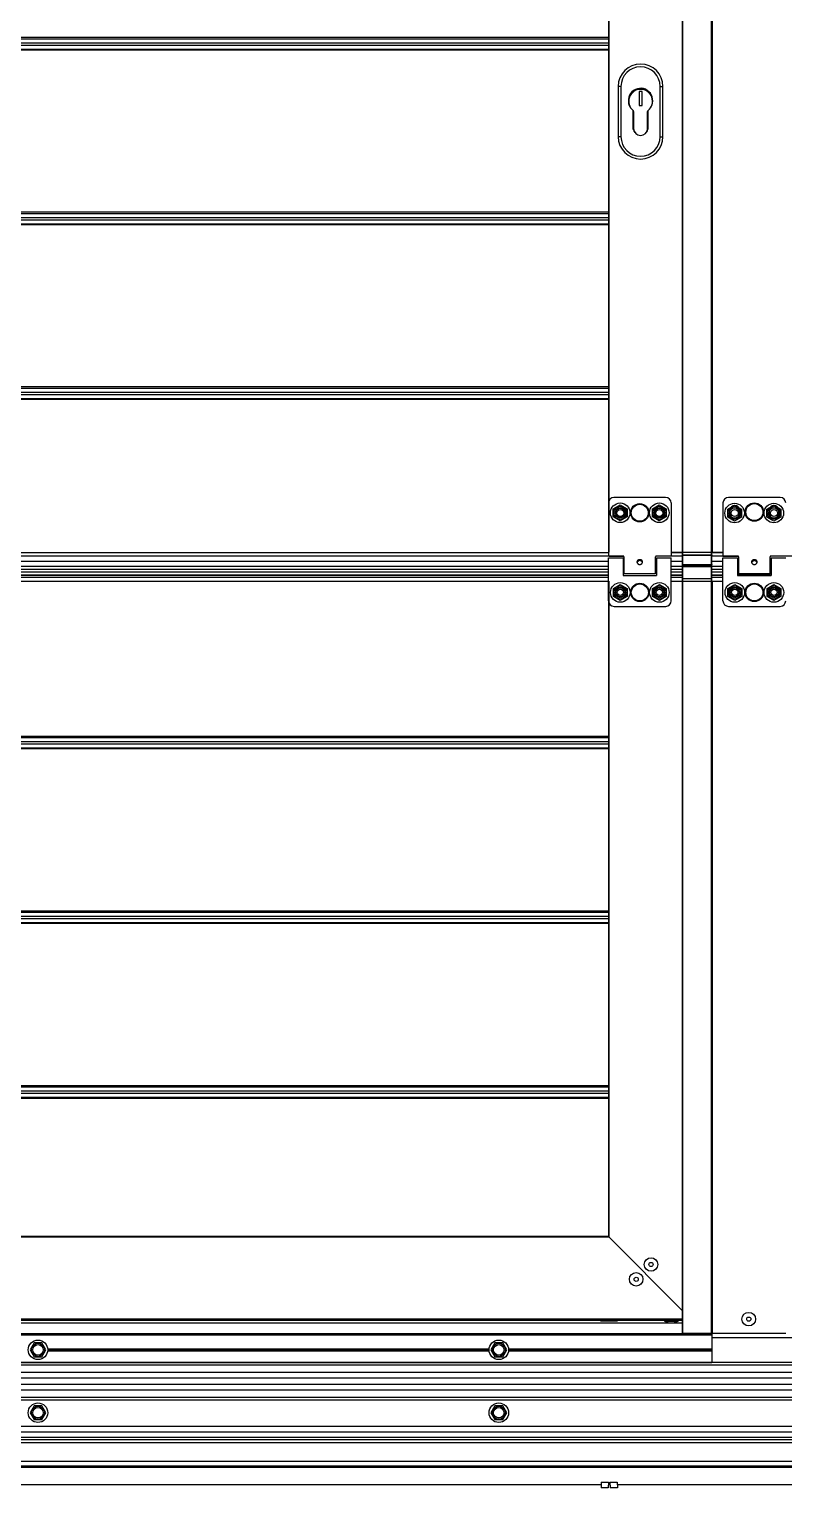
# Model space of a CAD drawing. Header units: millimetres. Extents: x 21899 to 38731, y -5425 to 3612.
# Drawn here: x 23682 to 24223, y -5425 to -4381 of the extents above; entities that cross this region are included whole.
import ezdxf

# ---------------------------------------------------------------- set-up
doc = ezdxf.new("R2010")
doc.units = ezdxf.units.MM

msp = doc.modelspace()

# ---------------------------------------------------------------- linework, layer by layer
at = {"color": 7, "linetype": 'Continuous'}
for p, q in [((24150.26024583445, -5103.432768112425), (24150.26024583445, -4233.211075831639)), ((24171.26024583445, -5103.432768112425), (24171.26024583445, -4233.211075831639)), ((24097.26024583445, -4350.367433996782), (24097.26024583445, -4465.712016444259)), ((24104.26024583445, -4422.367433996782), (24104.26024583445, -4458.367433996782)), ((24136.26024583445, -4458.367433996782), (24136.26024583445, -4422.367433996782)), ((24121.31024583445, -4425.967433996784), (24119.31024583445, -4425.967433996784)), ((24119.31024583445, -4425.967433996784), (24119.31024583445, -4435.967433996784)), ((24119.31024583445, -4435.967433996784), (24121.31024583445, -4435.967433996784)), ((24121.31024583445, -4435.967433996784), (24121.31024583445, -4425.967433996784)), ((24114.76024583445, -4439.405396579486), (24114.76024583445, -4451.617433996782)), ((24115.01024583445, -4439.618846311185), (24115.01024583445, -4451.617433996782)), ((24115.31024583445, -4440.332893928082), (24115.31024583445, -4452.467433996784)), ((24125.31024583445, -4452.467433996784), (24125.31024583445, -4440.332893928082)), ((24125.51024583445, -4451.617433996782), (24125.51024583445, -4439.733064305785)), ((24125.76024583445, -4451.617433996782), (24125.76024583445, -4439.490171221883)), ((24097.26024583445, -4465.712016444259), (24097.26024583445, -4755.667433996785)), ((24100.77390103285, -4724.617433996782), (24105.71024583446, -4721.767433996783)), ((24100.77390103285, -4730.317433996783), (24100.77390103285, -4724.617433996782)), ((24105.71024583446, -4721.767433996783), (24110.64659063595, -4724.617433996782)), ((24110.64659063595, -4724.617433996782), (24110.64659063595, -4730.317433996783)), ((24128.77390103285, -4724.617433996782), (24133.71024583446, -4721.767433996783)), ((24128.77390103285, -4730.317433996783), (24128.77390103285, -4724.617433996782)), ((24133.71024583446, -4721.767433996783), (24138.64659063595, -4724.617433996782)), ((24138.64659063595, -4724.617433996782), (24138.64659063595, -4730.317433996783)), ((24182.67955368242, -4724.817433996786), (24187.61589848403, -4721.967433996784)), ((24182.67955368242, -4730.517433996783), (24182.67955368242, -4724.817433996786)), ((24187.61589848403, -4721.967433996784), (24192.55224328552, -4724.817433996786)), ((24192.55224328552, -4724.817433996786), (24192.55224328552, -4730.517433996783)), ((24210.7847743747, -4724.817433996786), (24215.72111917631, -4721.967433996784)), ((24210.7847743747, -4730.517433996783), (24210.7847743747, -4724.817433996786)), ((24215.72111917631, -4721.967433996784), (24220.6574639778, -4724.817433996786)), ((24220.6574639778, -4724.817433996786), (24220.6574639778, -4730.517433996783)), ((24105.71024583446, -4733.167433996785), (24100.77390103285, -4730.317433996783)), ((24110.64659063595, -4730.317433996783), (24105.71024583446, -4733.167433996785)), ((24133.71024583446, -4733.167433996785), (24128.77390103285, -4730.317433996783)), ((24138.64659063595, -4730.317433996783), (24133.71024583446, -4733.167433996785)), ((24187.61589848403, -4733.367433996782), (24182.67955368242, -4730.517433996783)), ((24192.55224328552, -4730.517433996783), (24187.61589848403, -4733.367433996782)), ((24215.72111917631, -4733.367433996782), (24210.7847743747, -4730.517433996783)), ((24220.6574639778, -4730.517433996783), (24215.72111917631, -4733.367433996782)), ((24097.26024583445, -4755.667433996785), (24097.56024583445, -4755.667433996785)), ((24142.21024583446, -4755.667433996785), (24179.26024583445, -4755.667433996785)), ((24097.26024583446, -4762.417433996785), (23280.26024583445, -4762.417433996785)), ((24097.26024583446, -4767.967433996784), (23280.26024583445, -4767.967433996781)), ((24107.76024583445, -4760.967433996784), (24108.41024583446, -4760.967433996784)), ((24107.76024583445, -4769.967433996784), (24108.41024583446, -4769.967433996784)), ((24118.56370944605, -4761.318570370682), (24118.56370944605, -4762.192015344683)), ((24120.85678222275, -4761.318570370682), (24120.85678222275, -4762.192015344683)), ((24131.01024583445, -4760.967433996784), (24131.76024583445, -4760.967433996784)), ((24131.01024583445, -4769.967433996784), (24131.76024583445, -4769.967433996784)), ((24150.26024583445, -4762.417433996785), (24142.26024583445, -4762.417433996785)), ((24150.26024583445, -4767.967433996784), (24142.26024583445, -4767.967433996784)), ((24150.56024583445, -4764.667433996785), (24170.96024583446, -4764.667433996785)), ((24150.56024583445, -4765.891698065485), (24170.96024583446, -4765.891698065485)), ((24179.26024583445, -4762.417433996785), (24171.26024583445, -4762.417433996785)), ((24179.26024583445, -4767.967433996784), (24171.26024583445, -4767.967433996784)), ((24189.76024583445, -4760.967433996784), (24190.46024583446, -4760.967433996784)), ((24189.76024583445, -4769.967433996784), (24190.46024583446, -4769.967433996784)), ((24200.69385878455, -4761.280587794385), (24200.69385878455, -4762.162029100184)), ((24202.82663288426, -4761.280587794385), (24202.82663288426, -4762.162029100184)), ((24213.06024583445, -4760.967433996784), (24213.76024583445, -4760.967433996784)), ((24213.06024583445, -4769.967433996784), (24213.76024583445, -4769.967433996784)), ((24097.26024583446, -4772.047733996782), (23280.26024583445, -4772.047733996782)), ((24097.26024583445, -4776.467433996784), (24097.56024583445, -4776.467433996788)), ((24097.26024583445, -4776.467433996784), (24097.26024583445, -5103.432768112425)), ((24100.82390103285, -4781.617433996782), (24105.76024583445, -4778.767433996783)), ((24105.76024583445, -4778.767433996783), (24110.69659063595, -4781.617433996782)), ((24128.82390103285, -4781.617433996782), (24133.76024583445, -4778.767433996783)), ((24133.76024583445, -4778.767433996783), (24138.69659063595, -4781.617433996782)), ((24150.26024583445, -4772.047733996782), (24142.26024583445, -4772.047733996786)), ((24142.26024583445, -4776.467433996784), (24179.26024583445, -4776.467433996784)), ((24179.26024583445, -4772.047433996782), (24171.26024583445, -4772.047433996782)), ((24182.82390103285, -4781.617433996782), (24187.76024583445, -4778.767433996783)), ((24187.76024583445, -4778.767433996783), (24192.69659063595, -4781.617433996782)), ((24213.76024583445, -4772.047433996782), (24189.76024583445, -4772.047433996786)), ((24189.76024583445, -4772.047433996782), (24213.76024583445, -4772.047433996782)), ((24210.82390103285, -4781.617433996782), (24215.76024583445, -4778.767433996783)), ((24215.76024583445, -4778.767433996783), (24220.69659063595, -4781.617433996782)), ((24100.82390103285, -4787.317433996783), (24100.82390103285, -4781.617433996782)), ((24105.76024583445, -4790.167433996785), (24100.82390103285, -4787.317433996783)), ((24110.69659063595, -4787.317433996783), (24105.76024583445, -4790.167433996785)), ((24110.69659063595, -4781.617433996782), (24110.69659063595, -4787.317433996783)), ((24128.82390103285, -4787.317433996783), (24128.82390103285, -4781.617433996782)), ((24133.76024583445, -4790.167433996785), (24128.82390103285, -4787.317433996783)), ((24138.69659063595, -4787.317433996783), (24133.76024583445, -4790.167433996785)), ((24138.69659063595, -4781.617433996782), (24138.69659063595, -4787.317433996783)), ((24182.82390103285, -4787.317433996783), (24182.82390103285, -4781.617433996782)), ((24187.76024583445, -4790.167433996785), (24182.82390103285, -4787.317433996783)), ((24192.69659063595, -4787.317433996783), (24187.76024583445, -4790.167433996785)), ((24192.69659063595, -4781.617433996782), (24192.69659063595, -4787.317433996783)), ((24210.82390103285, -4787.317433996783), (24210.82390103285, -4781.617433996782)), ((24215.76024583445, -4790.167433996785), (24210.82390103285, -4787.317433996783)), ((24220.69659063595, -4787.317433996783), (24215.76024583445, -4790.167433996785)), ((24220.69659063595, -4781.617433996782), (24220.69659063595, -4787.317433996783)), ((24097.26024583445, -5103.432768112425), (24097.26024583445, -5245.767433996783)), ((24150.26024583445, -5285.467433996784), (24150.26024583445, -5103.432768112425)), ((24171.26024583445, -5285.467433996784), (24171.26024583445, -5103.432768112425)), ((24097.26024583445, -5245.467433996784), (23281.26024583445, -5245.467433996784)), ((24097.26024583445, -5245.467433996784), (24150.26024583445, -5298.467433996784)), ((24150.26024583445, -5314.467433996784), (24150.26024583445, -5301.467433996784)), ((24171.26024583445, -5301.467433996784), (24171.26024583445, -5335.467433996784)), ((24150.26024583445, -5305.467433996784), (23227.26024583445, -5305.467433996784)), ((24091.66024583446, -5305.767433996783), (24091.66024583446, -5305.467433996784)), ((24091.66031730936, -5305.767433996783), (24103.86017435965, -5305.767433996783)), ((24103.86024583445, -5305.767433996783), (24103.86024583445, -5305.467433996784)), ((24137.41024583446, -5305.467433996784), (24137.41024583446, -5305.867433996782)), ((24137.41024583446, -5305.867433996782), (24147.11024583445, -5305.867433996782)), ((24140.76024583445, -5307.067433996786), (24143.76024583445, -5307.067433996786)), ((24147.11024583445, -5305.467433996784), (24147.11024583445, -5305.867433996782)), ((23206.26024583445, -5315.467433996784), (24171.26024583445, -5315.467433996784)), ((23209.26024583445, -5314.667433996785), (24167.26024583445, -5314.667433996785)), ((23209.26024583445, -5315.167433996785), (24167.26024583445, -5315.167433996785)), ((23685.91024583446, -5321.531089195187), (23683.06024583445, -5326.467433996784)), ((23691.61024583445, -5321.531089195187), (23685.91024583446, -5321.531089195187)), ((23694.46024583446, -5326.467433996784), (23691.61024583445, -5321.531089195187)), ((24015.91024583446, -5321.531089195187), (24013.06024583445, -5326.467433996784)), ((24021.61024583445, -5321.531089195187), (24015.91024583446, -5321.531089195187)), ((24024.46024583446, -5326.467433996784), (24021.61024583445, -5321.531089195187)), ((24091.66024583446, -5315.167433996785), (24091.66024583446, -5315.467433996784)), ((24103.86024583445, -5315.167433996785), (24103.86024583445, -5315.467433996784)), ((24150.26024583445, -5314.467433996784), (24224.26024583445, -5314.467433996784)), ((24166.46024583446, -5314.667433996785), (24166.26024583445, -5314.467433996784)), ((24167.26024583445, -5315.467433996784), (24167.11024583445, -5315.317433996786)), ((24167.26024583445, -5315.167433996785), (24167.26024583445, -5314.667433996785)), ((24167.86024583445, -5314.467433996784), (24167.86024583445, -5315.467433996784)), ((24167.96024583446, -5314.467433996784), (24167.96024583446, -5315.467433996784)), ((24168.17024583445, -5314.467433996784), (24168.17024583445, -5315.467433996784)), ((24743.37026534829, -5317.967433996784), (24171.26024583445, -5317.967433996784)), ((23683.06024583445, -5326.467433996784), (23685.91024583446, -5331.403778798283)), ((23685.91024583446, -5331.403778798283), (23691.61024583445, -5331.403778798283)), ((23691.61024583445, -5331.403778798283), (23694.46024583446, -5326.467433996784)), ((24013.06024583445, -5326.467433996784), (24015.91024583446, -5331.403778798283)), ((24015.91024583446, -5331.403778798283), (24021.61024583445, -5331.403778798283)), ((24021.61024583445, -5331.403778798283), (24024.46024583446, -5326.467433996784)), ((23206.26024583445, -5335.467433996784), (24171.26024583445, -5335.467433996784)), ((23685.91024583446, -5366.531089195187), (23683.06024583445, -5371.467433996784)), ((23683.06024583445, -5371.467433996784), (23685.91024583446, -5376.403778798283)), ((23691.61024583445, -5366.531089195187), (23685.91024583446, -5366.531089195187)), ((23694.46024583446, -5371.467433996784), (23691.61024583445, -5366.531089195187)), ((23691.61024583445, -5376.403778798283), (23694.46024583446, -5371.467433996784)), ((24015.91024583446, -5366.531089195187), (24013.06024583445, -5371.467433996784)), ((24013.06024583445, -5371.467433996784), (24015.91024583446, -5376.403778798283)), ((24021.61024583445, -5366.531089195187), (24015.91024583446, -5366.531089195187)), ((24024.46024583446, -5371.467433996784), (24021.61024583445, -5366.531089195187)), ((24021.61024583445, -5376.403778798283), (24024.46024583446, -5371.467433996784)), ((23685.91024583446, -5376.403778798283), (23691.61024583445, -5376.403778798283)), ((24015.91024583446, -5376.403778798283), (24021.61024583445, -5376.403778798283)), ((25027.76024583445, -5392.967433996784), (22358.76024583445, -5392.967433996784)), ((24767.37026534829, -5389.167433996785), (22611.62621607925, -5389.167433996785)), ((21917.10988160016, -5410.391115070133), (25517.10988160016, -5410.391115070133)), ((25098.0734292887, -5409.737602498788), (22266.0734292887, -5409.737602498788)), ((24092.01925509666, -5422.967433996784), (22358.76024583445, -5422.967433996784)), ((24092.05060820926, -5421.171215377986), (24091.98194740995, -5425.104789935385)), ((24097.18115542486, -5425.195542448882), (24091.98194740995, -5425.104789935385)), ((24097.24981622415, -5421.261967891382), (24097.18115542486, -5425.195542448882)), ((24098.40406265206, -5422.967433996784), (24097.22004720256, -5422.967433996784)), ((24098.37429363046, -5421.261967891382), (24098.44295442976, -5425.195542448882)), ((24103.64216244455, -5425.104789935385), (24098.44295442976, -5425.195542448882)), ((24103.57350164525, -5421.171215377986), (24103.64216244455, -5425.104789935385)), ((25027.76024583445, -5422.967433996784), (24103.60485475785, -5422.967433996784))]:
    msp.add_line(p, q, dxfattribs=at)
at = {"color": 9, "linetype": 'Continuous'}
for p, q in [((24150.56024583445, -5103.432768112425), (24150.56024583445, -4233.211075831639)), ((24170.96024583446, -5103.432768112425), (24170.96024583446, -4233.211075831639)), ((24171.56024583445, -4233.211075831639), (24171.56024583445, -4755.667433996785)), ((24097.56024583445, -4350.367433996782), (24097.56024583445, -4465.712016444259)), ((24097.26024583445, -4387.445468203687), (23280.26024583445, -4387.445468203687)), ((23280.26024583445, -4388.221925338983), (24097.26024583445, -4388.221925338983)), ((23280.26024583445, -4391.190976861382), (24097.26024583445, -4391.190976861382)), ((23280.26024583445, -4392.743891132084), (24097.26024583445, -4392.743891132084)), ((23280.26024583445, -4395.712942654483), (24097.26024583445, -4395.712942654483)), ((24097.26024583445, -4396.489399789783), (23280.26024583445, -4396.489399789783)), ((24106.26024583445, -4422.367433996782), (24104.26024583445, -4422.367433996782)), ((24106.26024583445, -4422.367433996782), (24106.26024583445, -4458.367433996782)), ((24134.26024583445, -4422.367433996782), (24136.26024583445, -4422.367433996884)), ((24134.26024583445, -4458.367433996782), (24134.26024583445, -4422.367433996782)), ((24097.56024583445, -4465.712016444259), (24097.56024583445, -4755.667433996785)), ((24106.26024583445, -4458.367433996782), (24104.26024583445, -4458.367433996586)), ((24134.26024583445, -4458.367433996782), (24136.26024583445, -4458.367433996782)), ((24097.26024583445, -4512.445468203687), (23280.26024583445, -4512.445468203687)), ((23280.26024583445, -4513.221925338983), (24097.26024583445, -4513.221925338983)), ((23280.26024583445, -4516.190976861382), (24097.26024583445, -4516.190976861382)), ((23280.26024583445, -4517.743891132084), (24097.26024583445, -4517.743891132084)), ((23280.26024583445, -4520.712942654483), (24097.26024583445, -4520.712942654483)), ((24097.26024583445, -4521.489399789783), (23280.26024583445, -4521.489399789783)), ((24097.26024583445, -4637.445468203687), (23280.26024583445, -4637.445468203687)), ((23280.26024583445, -4638.221925338983), (24097.26024583445, -4638.221925338983)), ((23280.26024583445, -4641.190976861382), (24097.26024583445, -4641.190976861382)), ((23280.26024583445, -4642.743891132084), (24097.26024583445, -4642.743891132084)), ((23280.26024583445, -4645.712942654483), (24097.26024583445, -4645.712942654483)), ((24097.26024583445, -4646.489399789783), (23280.26024583445, -4646.489399789783)), ((24108.00111431848, -4758.475760407286), (23269.51937735044, -4758.475760407286)), ((24097.21024583446, -4756.040733996784), (23280.31024583445, -4756.040733996784)), ((24150.26024583445, -4758.475760407286), (24131.41937735044, -4758.475760407286)), ((24150.26024583445, -4756.040733996784), (24142.21024583446, -4756.040733996784)), ((24150.26024583445, -4757.460327215585), (24171.26024583445, -4757.460327215585)), ((24150.56024583445, -4757.813880606182), (24170.96024583446, -4757.813880606182)), ((24179.26024583445, -4756.040733996784), (24171.26024583445, -4756.040733996784)), ((24190.05111431848, -4758.475760407286), (24171.26024583445, -4758.475760407286)), ((25027.76024583445, -4758.475760407286), (24213.46937735043, -4758.475760407286)), ((24097.26024583446, -4762.320905572486), (23280.26024583445, -4762.320905572486)), ((24097.26024583446, -4765.967433996781), (23280.26024583445, -4765.967433996784)), ((23280.26024583445, -4769.750317430486), (24097.26024583446, -4769.750317430482)), ((24150.26024583445, -4762.320905572486), (24142.26024583445, -4762.320905572486)), ((24150.26024583445, -4765.967433996784), (24142.26024583445, -4765.967433996784)), ((24142.26024583445, -4769.750317430486), (24150.26024583445, -4769.750317430486)), ((24150.26024583445, -4765.167433996785), (24171.26024583445, -4765.167433996785)), ((24150.56024583445, -4764.520987387286), (24170.96024583446, -4764.520987387286)), ((24150.56024583445, -4765.979566031083), (24170.96024583446, -4765.979566031083)), ((24179.26024583445, -4762.320905572486), (24171.26024583445, -4762.320905572486)), ((24179.26024583445, -4765.967433996784), (24171.26024583445, -4765.967433996784)), ((24171.26024583445, -4769.750435921085), (24179.26024583445, -4769.750435921082)), ((23280.26024583445, -4772.079798756584), (24097.26024583446, -4772.079798756584)), ((23280.26024583445, -4773.458382074385), (24097.26024583445, -4773.458382074385)), ((23280.26024583445, -4776.376833996785), (24097.26024583445, -4776.376833996785)), ((24097.56024583445, -4776.467433996784), (24097.56024583445, -5103.432768112425)), ((24142.26024583445, -4772.079798756584), (24150.26024583445, -4772.079798756584)), ((24142.26024583445, -4773.458382074385), (24150.26024583445, -4773.458382074385)), ((24142.26024583446, -4776.376833996785), (24150.26024583445, -4776.376833996785)), ((24150.26024583445, -4774.591698065486), (24171.26024583445, -4774.591698065486)), ((24150.56024583445, -4774.379566031084), (24170.96024583446, -4774.379566031084)), ((24171.26024583445, -4772.079537038886), (24179.26024583445, -4772.079537038886)), ((24171.26024583445, -4773.459197786784), (24179.26024583445, -4773.459197786784)), ((24171.26024583445, -4776.377433996784), (24179.26024583445, -4776.377433996784)), ((24171.56024583445, -4776.467433996784), (24171.56024583445, -5103.432768112425)), ((24189.76024583445, -4772.079537038886), (24213.76024583445, -4772.079537038886)), ((24213.76024583445, -4772.079537038984), (24189.76024583445, -4772.079537038984)), ((24097.26024583445, -4887.445468203687), (23280.26024583445, -4887.445468203687)), ((23280.26024583445, -4888.221925338983), (24097.26024583445, -4888.221925338983)), ((23280.26024583445, -4891.190976861382), (24097.26024583445, -4891.190976861382)), ((23280.26024583445, -4892.743891132084), (24097.26024583445, -4892.743891132084)), ((23280.26024583445, -4895.712942654483), (24097.26024583445, -4895.712942654483)), ((24097.26024583445, -4896.489399789783), (23280.26024583445, -4896.489399789783)), ((24097.26024583445, -5012.445468203687), (23280.26024583445, -5012.445468203687)), ((23280.26024583445, -5013.221925338983), (24097.26024583445, -5013.221925338983)), ((23280.26024583445, -5016.190976861382), (24097.26024583445, -5016.190976861382)), ((23280.26024583445, -5017.743891132084), (24097.26024583445, -5017.743891132084)), ((23280.26024583445, -5020.712942654483), (24097.26024583445, -5020.712942654483)), ((24097.26024583445, -5021.489399789783), (23280.26024583445, -5021.489399789783)), ((24097.56024583445, -5103.432768112425), (24097.56024583445, -5245.767433996783)), ((24150.56024583445, -5314.467433996784), (24150.56024583445, -5103.432768112425)), ((24170.96024583446, -5314.467433996784), (24170.96024583446, -5103.432768112425)), ((24171.56024583445, -5103.432768112425), (24171.56024583445, -5314.467433996784)), ((24097.26024583445, -5137.445468203687), (23280.26024583445, -5137.445468203687)), ((23280.26024583445, -5138.221925338983), (24097.26024583445, -5138.221925338983)), ((23280.26024583445, -5141.190976861382), (24097.26024583445, -5141.190976861382)), ((23280.26024583445, -5142.743891132084), (24097.26024583445, -5142.743891132084)), ((23280.26024583445, -5145.712942654483), (24097.26024583445, -5145.712942654483)), ((24097.26024583445, -5146.489399789783), (23280.26024583445, -5146.489399789783)), ((24097.56024583445, -5245.767433996783), (23281.26024583445, -5245.767433996783)), ((24150.26024583445, -5301.467433996784), (24150.26024583445, -5285.467433996784)), ((24171.26024583445, -5301.467433996784), (24171.26024583445, -5285.467433996784)), ((24150.56024583445, -5314.467433996784), (24150.56024583445, -5301.467433996784)), ((24170.96024583446, -5314.467433996784), (24170.96024583446, -5301.467433996784)), ((24171.56024583445, -5301.467433996784), (24171.56024583445, -5314.467433996784)), ((24150.26024583445, -5304.467433996784), (23227.26024583445, -5304.467433996784)), ((24150.26024583445, -5307.467433996784), (23227.26024583445, -5307.467433996784)), ((23206.26024583445, -5315.767433996783), (24171.26024583445, -5315.767433996783)), ((24167.56024583445, -5314.467433996784), (24167.56024583445, -5315.467433996784)), ((24169.18130007766, -5314.467433996784), (24169.18130007766, -5315.467433996784)), ((23695.70929654875, -5325.820061940884), (24011.81119512026, -5325.820061940884)), ((23695.70929654875, -5327.114806052587), (24011.81119512026, -5327.114806052587)), ((24011.79545477885, -5326.020061940884), (23695.72503689016, -5326.020061940884)), ((24011.79545477885, -5326.914806052582), (23695.72503689016, -5326.914806052582)), ((24011.77598617585, -5326.267433996783), (23695.74450549316, -5326.267433996783)), ((24011.77598617585, -5326.667433996785), (23695.74450549316, -5326.667433996785)), ((24025.70929654875, -5325.820061940884), (24171.26024583445, -5325.820061940884)), ((24025.70929654875, -5327.114806052587), (24171.26024583445, -5327.114806052587)), ((24171.26024583445, -5326.020061940884), (24025.72503689016, -5326.020061940884)), ((24171.26024583445, -5326.914806052582), (24025.72503689016, -5326.914806052582)), ((24171.26024583445, -5326.267433996783), (24025.74450549316, -5326.267433996783)), ((24171.26024583445, -5326.667433996785), (24025.74450549316, -5326.667433996785)), ((24743.37026534829, -5337.437049502782), (22659.62621607925, -5337.437049502782)), ((24743.37026534829, -5342.734245096586), (22659.62621607925, -5342.734245096586)), ((23206.26024583445, -5335.167433996785), (24171.26024583445, -5335.167433996785)), ((24743.37026534829, -5335.467433996784), (24171.26024583445, -5335.467433996784)), ((24743.37026534829, -5346.673476108585), (22659.62621607925, -5346.673476108585)), ((24743.37026534829, -5351.261391884886), (22659.62621607925, -5351.261391884886)), ((24743.37026534829, -5355.200622896884), (22659.62621607925, -5355.200622896884)), ((24743.37026534829, -5360.497818490685), (22659.62621607925, -5360.497818490685)), ((24743.37026534829, -5362.467433996784), (22659.62621607925, -5362.467433996784)), ((24767.37026534829, -5381.382573960584), (22611.62621607925, -5381.382573960584)), ((24767.37026534829, -5385.295614744884), (22611.62621607925, -5385.295614744884)), ((24767.37026534829, -5390.967433996784), (22611.62621607925, -5390.967433996784)), ((25027.76024583445, -5406.467433996784), (22358.76024583445, -5406.467433996784)), ((24092.05060820926, -5421.171215377986), (24097.24981622415, -5421.261967891382)), ((24092.06990120896, -5421.042122903285), (24097.23504023966, -5421.132280740383)), ((24098.37429363046, -5421.261967891382), (24103.57350164525, -5421.171215377986)), ((24098.38906961486, -5421.132280740383), (24103.55420864566, -5421.042122903285))]:
    msp.add_line(p, q, dxfattribs=at)
at = {"color": 3, "linetype": 'Continuous'}
for p, q in [((24138.21024583446, -4716.467433996784), (24101.21024583446, -4716.467433996784)), ((24220.26024583445, -4716.467433996784), (24183.26024583445, -4716.467433996784)), ((24097.21024583446, -4720.467433996784), (24097.21024583446, -4757.967433996784)), ((24142.21024583446, -4720.467433996784), (24142.21024583446, -4757.967433996784)), ((24179.26024583445, -4720.467433996784), (24179.26024583445, -4758.467433996784)), ((24184.51024583445, -4728.467433996784), (24184.51024583445, -4725.467433996784)), ((24191.01024583445, -4725.467433996784), (24191.01024583445, -4728.467433996784)), ((24212.51024583445, -4728.467433996784), (24212.51024583445, -4725.467433996784)), ((24219.01024583445, -4725.467433996784), (24219.01024583445, -4728.467433996784)), ((24097.71024583446, -4758.467433996784), (24107.91024583446, -4758.467433996784)), ((24108.41024583446, -4758.967433996784), (24108.41024583446, -4771.167362466384)), ((24131.01024583445, -4771.167362466384), (24131.01024583445, -4758.967433996784)), ((24141.71024583446, -4758.467433996784), (24131.51024583445, -4758.467433996784)), ((24179.26024583445, -4758.467433996784), (24189.96024583446, -4758.467433996784)), ((24190.46024583446, -4758.967433996784), (24190.46024583446, -4771.167336108583)), ((24213.06024583445, -4771.167336108583), (24213.06024583445, -4758.967433996784)), ((24224.26024583445, -4758.467433996784), (24213.56024583445, -4758.467433996784)), ((24097.26024583445, -4759.767433996783), (24107.76024583445, -4759.767433996783)), ((24097.26024583445, -4790.467433996784), (24097.26024583445, -4759.767478589083)), ((24107.76024583445, -4759.767586793283), (24107.76024583445, -4772.467433996784)), ((24131.76024583445, -4759.767433996783), (24142.26024583445, -4759.767433996783)), ((24131.76024583445, -4759.767586793283), (24131.76024583445, -4772.467433996784)), ((24142.26024583445, -4790.467433996784), (24142.26024583445, -4759.767478589083)), ((24179.26024583445, -4759.767433996783), (24189.76024583445, -4759.767433996783)), ((24179.26024583445, -4790.467433996784), (24179.26024583445, -4759.767478589083)), ((24189.76024583445, -4759.767586793283), (24189.76024583445, -4772.467433996784)), ((24213.76024583445, -4759.767433996783), (24224.26024583445, -4759.767433996783)), ((24213.76024583445, -4759.767586793283), (24213.76024583445, -4772.467433996784)), ((24107.76024583445, -4772.467433996784), (24131.76024583445, -4772.467433996784)), ((24131.01024583445, -4771.167433996785), (24108.41024583446, -4771.167433996785)), ((24189.76024583445, -4772.467433996784), (24213.76024583445, -4772.467433996784)), ((24213.06024583445, -4771.167433996785), (24190.46024583446, -4771.167433996785)), ((24101.26024583445, -4794.467433996784), (24138.26024583445, -4794.467433996784)), ((24183.26024583445, -4794.467433996784), (24220.26024583445, -4794.467433996784))]:
    msp.add_line(p, q, dxfattribs=at)
msp.add_line((25027.76024583445, -5410.467433996784), (22358.76024583445, -5410.467433996788))
at = {"color": 7, "linetype": 'Continuous'}
for points in [[(24150.56024583445, -4765.891698065485), (24150.54841219475, -4765.891931547985), (24150.53659795645, -4765.892631554683), (24150.52483821065, -4765.893794892983), (24150.51313177486, -4765.895420720086), (24150.50150604126, -4765.897504869286), (24150.48998707725, -4765.900041234485), (24150.47855439426, -4765.903034751884), (24150.46729996926, -4765.906459452786), (24150.45615097755, -4765.910336623985), (24150.44520244736, -4765.914633056685), (24150.43441731256, -4765.919361540085), (24150.42382244696, -4765.924511502684), (24150.41347111555, -4765.930054831484), (24150.40329279285, -4765.936030815485), (24150.39343140945, -4765.942353028286), (24150.38377928696, -4765.949088177784), (24150.37441317065, -4765.956185388384), (24150.36534660445, -4765.963631649485), (24150.35652791735, -4765.971473157186), (24150.34809994005, -4765.979579892084), (24150.33994547205, -4765.988061746682), (24150.33214125046, -4765.996843507482), (24150.32469907925, -4766.005908598387), (24150.31757534815, -4766.015314860282), (24150.31087886225, -4766.024916432381), (24150.30453234435, -4766.034820371084), (24150.29857352606, -4766.044975187286), (24150.29303626146, -4766.055319753183), (24150.28788254235, -4766.065927492184), (24150.28316526386, -4766.076692164084), (24150.27886806735, -4766.087647346185), (24150.27499042565, -4766.098803761584), (24150.27157005625, -4766.110050682886), (24150.26858319946, -4766.121463406385), (24150.26604571406, -4766.132992962384), (24150.26396595896, -4766.144599919584), (24150.26234067035, -4766.156307202784), (24150.26117811765, -4766.168065444783), (24150.26047924405, -4766.179866274984), (24150.26024583445, -4766.191698065484)], [(24170.96024583446, -4765.891698065485), (24170.97207947426, -4765.891931547985), (24170.98389371256, -4765.892631554683), (24170.99565345836, -4765.893794892983), (24171.00735989415, -4765.895420720086), (24171.01898562776, -4765.897504869286), (24171.03050459175, -4765.900041234485), (24171.04193727476, -4765.903034751884), (24171.05319169966, -4765.906459452786), (24171.06434069136, -4765.910336623985), (24171.07528922166, -4765.914633056685), (24171.08607435646, -4765.919361540085), (24171.09666922205, -4765.924511502684), (24171.10702055345, -4765.930054831484), (24171.11719887615, -4765.936030815485), (24171.12706025956, -4765.942353028286), (24171.13671238205, -4765.949088177784), (24171.14607849825, -4765.956185388384), (24171.15514506455, -4765.963631649485), (24171.16396375165, -4765.971473157186), (24171.17239172895, -4765.979579892084), (24171.18054619695, -4765.988061746682), (24171.18835041855, -4765.996843507482), (24171.19579258976, -4766.005908598387), (24171.20291632085, -4766.015314860282), (24171.20961280675, -4766.024916432381), (24171.21595932456, -4766.034820371084), (24171.22191814295, -4766.044975187286), (24171.22745540756, -4766.055319753183), (24171.23260912666, -4766.065927492184), (24171.23732640516, -4766.076692164084), (24171.24162360166, -4766.087647346185), (24171.24550124335, -4766.098803761584), (24171.24892161266, -4766.110050682886), (24171.25190846955, -4766.121463406385), (24171.25444595495, -4766.132992962384), (24171.25652571005, -4766.144599919584), (24171.25815099865, -4766.156307202784), (24171.25931355136, -4766.168065444783), (24171.26001242496, -4766.179866274984), (24171.26024583445, -4766.191698065484)]]:
    msp.add_lwpolyline(points, dxfattribs=at)
for centre, radius in [((24105.71024583446, -4727.467433996784), 7), ((24105.71024583446, -4727.467433996784), 3.75), ((24105.76024583445, -4727.667433996785), 2.5), ((24133.71024583446, -4727.467433996784), 7), ((24133.71024583446, -4727.467433996784), 3.75), ((24133.76024583445, -4727.667433996785), 2.5), ((24187.61589848403, -4727.667433996785), 7), ((24187.61589848403, -4727.667433996785), 3.75), ((24187.76024583445, -4727.667433996785), 2.5), ((24215.72111917631, -4727.667433996785), 7), ((24215.72111917631, -4727.667433996785), 3.75), ((24215.76024583445, -4727.667433996785), 2.5), ((24105.76024583445, -4784.467433996784), 7), ((24133.76024583445, -4784.467433996784), 7), ((24187.76024583445, -4784.467433996784), 7), ((24215.76024583445, -4784.467433996784), 7), ((24105.76024583445, -4784.467433996784), 3.75), ((24105.76024583445, -4784.467433996784), 2.25), ((24133.76024583445, -4784.467433996784), 3.75), ((24133.76024583445, -4784.467433996784), 2.25), ((24187.76024583445, -4784.467433996784), 3.75), ((24187.76024583445, -4784.467433996784), 2.25), ((24215.76024583445, -4784.467433996784), 3.75), ((24215.76024583445, -4784.467433996784), 2.25), ((24127.76024583445, -5265.360832278986), 4.85), ((24117.15364411665, -5275.967433996784), 4.85), ((24127.76024583445, -5265.360832278986), 1.5), ((24117.15364411665, -5275.967433996784), 1.5), ((24197.76024583445, -5304.467433996784), 4.85), ((24197.76024583445, -5304.467433996784), 1.5), ((23688.76024583445, -5326.467433996784), 7), ((23688.76024583445, -5326.467433996784), 3.75), ((24018.76024583445, -5326.467433996784), 7), ((24018.76024583445, -5326.467433996784), 3.75), ((23688.76024583445, -5371.467433996784), 7), ((24018.76024583445, -5371.467433996784), 7), ((23688.76024583445, -5371.467433996784), 3.75), ((24018.76024583445, -5371.467433996784), 3.75)]:
    msp.add_circle(centre, radius, dxfattribs=at)
at = {"color": 9, "linetype": 'Continuous'}
for centre, radius in [((24105.71024583446, -4727.467433996784), 4.7), ((24119.71024583446, -4727.467433996784), 6.554384436599999), ((24119.71024583446, -4727.467433996784), 6.0938067995), ((24133.71024583446, -4727.467433996784), 4.7), ((24187.61589848403, -4727.667433996785), 4.7), ((24201.76024583445, -4726.967433996784), 6.5543844369), ((24201.76024583445, -4726.967433996784), 6.0938067997), ((24215.72111917631, -4727.667433996785), 4.7), ((24105.76024583445, -4784.467433996784), 4.7), ((24119.76024583445, -4784.467433996784), 6.554384833099999), ((24119.76024583445, -4784.467433996784), 6.093807071100001), ((24133.76024583445, -4784.467433996784), 4.7), ((24187.76024583445, -4784.467433996784), 4.7), ((24201.76024583445, -4784.467433996784), 6.554384833099999), ((24201.76024583445, -4784.467433996784), 6.093807071100001), ((24215.76024583445, -4784.467433996784), 4.7), ((23688.76024583445, -5326.467433996784), 4.7), ((24018.76024583445, -5326.467433996784), 4.7), ((23688.76024583445, -5371.467433996784), 4.7), ((24018.76024583445, -5371.467433996784), 4.7)]:
    msp.add_circle(centre, radius, dxfattribs=at)
at = {"color": 3, "linetype": 'Continuous'}
for centre in [(24105.71024583446, -4727.467433996784), (24133.71024583446, -4727.467433996784), (24105.76024583445, -4784.467433996784), (24133.76024583445, -4784.467433996784), (24187.76024583445, -4784.467433996784), (24215.76024583445, -4784.467433996784)]:
    msp.add_circle(centre, 3.25, dxfattribs=at)
at = {"color": 7, "linetype": 'Continuous'}
for centre, radius, start, end in [((24120.26024583445, -4422.367433996782), 16, 0, 180), ((24120.26024583445, -4432.467433996784), 8.75, 337.7886251343384, 213.1923506461567), ((24120.26024583445, -4432.467433996784), 8.6, 355.6799619902325, 195.2979496727494), ((24120.31024583445, -4432.967433996784), 8.5, 309.1667107159664, 230.8332892840337), ((24114.31024583445, -4440.332893928082), 1, 0, 50.83328928403368), ((24126.31024583445, -4440.332893928082), 1, 129.1667107159663, 180), ((24120.26024583445, -4451.617433996782), 5.5, 180, 221.1612792059488), ((24120.26024583445, -4451.617433996782), 5.25, 180, 204.1070143434203), ((24120.31024583445, -4452.467433996784), 5, 180, 0), ((24120.26024583445, -4451.617433996782), 5.5, 324.7070091225769, 0), ((24120.26024583445, -4451.617433996782), 5.25, 343.4960488691717, 0), ((24120.26024583445, -4458.367433996782), 16, 180, 0), ((24150.56024583445, -4764.367433996782), 0.3, 180, 270), ((24170.96024583446, -4764.367433996782), 0.3, 270, 0), ((24142.26024583445, -5297.603892330086), 9.581681526599999, 239.5906704330208, 260.9933718811441), ((24142.26024583445, -5297.603892330086), 9.581681526599999, 279.0066281188558, 300.4093295669792)]:
    msp.add_arc(centre, radius, start, end, dxfattribs=at)
at = {"color": 9, "linetype": 'Continuous'}
for centre, start, end in [((24120.26024583445, -4422.367433996782), 0, 180), ((24120.26024583445, -4458.367433996782), 180, 0)]:
    msp.add_arc(centre, 13.9999998866, start, end, dxfattribs=at)
at = {"color": 3, "linetype": 'Continuous'}
for centre, radius, start, end in [((24101.21024583446, -4720.467433996784), 4, 90, 180), ((24138.21024583446, -4720.467433996784), 4, 0, 90), ((24183.26024583445, -4720.467433996784), 4, 90, 180), ((24220.26024583445, -4720.467433996784), 4, 0, 90), ((24187.76024583445, -4725.467433996784), 3.25, 0, 180), ((24215.76024583445, -4725.467433996784), 3.25, 0, 180), ((24187.76024583445, -4728.467433996784), 3.25, 180, 0), ((24215.76024583445, -4728.467433996784), 3.25, 180, 0), ((24097.71024583446, -4757.967433996784), 0.5, 180, 270), ((24107.91024583446, -4758.967433996784), 0.5, 0, 90), ((24131.51024583445, -4758.967433996784), 0.5, 90, 180), ((24141.71024583446, -4757.967433996784), 0.5, 270, 0), ((24189.96024583446, -4758.967433996784), 0.5, 0, 90), ((24213.56024583445, -4758.967433996784), 0.5, 90, 180), ((24101.26024583445, -4790.467433996784), 4, 180, 270), ((24138.26024583445, -4790.467433996784), 4, 270, 0), ((24183.26024583445, -4790.467433996784), 4, 180, 270), ((24220.26024583445, -4790.467433996784), 4, 270, 0)]:
    msp.add_arc(centre, radius, start, end, dxfattribs=at)
at = {"color": 9, "linetype": 'Continuous'}
for points, start_tangent, end_tangent in [([(24150.26024583445, -4757.601748571784), (24150.26037758356, -4757.608034749885), (24150.26077271496, -4757.614315406683), (24150.26143088176, -4757.620585025683), (24150.26235150566, -4757.626838100185), (24150.26353377826, -4757.633069137783), (24150.26497666116, -4757.639272665687), (24150.26667888685, -4757.645443235184), (24150.26863896026, -4757.651575426486), (24150.27085515995, -4757.657663853586), (24150.27332553925, -4757.663703168686), (24150.27604792836, -4757.669688067484), (24150.27901993615, -4757.675613293084), (24150.28223895225, -4757.681473641382), (24150.28570214935, -4757.687263964983), (24150.28940648555, -4757.692979178084), (24150.29334870716, -4757.698614260882), (24150.29752535185, -4757.704164263881), (24150.30193275095, -4757.709624312485), (24150.30656703346, -4757.714989610986), (24150.31142412886, -4757.720255446684), (24150.31649977106, -4757.725417194686), (24150.32178950205, -4757.730470321187), (24150.32728867566, -4757.735410387884), (24150.33299246186, -4757.740233055783), (24150.33889585076, -4757.744934089083), (24150.34499365736, -4757.749509358584), (24150.35128052575, -4757.753954845883), (24150.35775093405, -4757.758266646286), (24150.36439919905, -4757.762440972687), (24150.37121948146, -4757.766474158483), (24150.37820579075, -4757.770362661484), (24150.38535199076, -4757.774103066085), (24150.39265180475, -4757.777692087186), (24150.40009882115, -4757.781126572287), (24150.40768649886, -4757.784403504784), (24150.41540817365, -4757.787520006686), (24150.42325706326, -4757.790473340387), (24150.43122627385, -4757.793260912085), (24150.43930880575, -4757.795880273285), (24150.44749755986, -4757.798329123385), (24150.45578534386, -4757.800605311584), (24150.46416487836, -4757.802706838384), (24150.47262880325, -4757.804631858284), (24150.48116968466, -4757.806378680181), (24150.48978002075, -4757.807945769984), (24150.49845224885, -4757.809331751285), (24150.50717875196, -4757.810535406586), (24150.51595186525, -4757.811555678783), (24150.52476388325, -4757.812391671783), (24150.53360706585, -4757.813042651183), (24150.54247364616, -4757.813508045385), (24150.55135583616, -4757.813787445486), (24150.56024583445, -4757.813880606185)], (0, -1), (1, 0)), ([(24171.26024583445, -4757.601748571784), (24171.26011408545, -4757.608034749885), (24171.25971895405, -4757.614315406683), (24171.25906078726, -4757.620585025683), (24171.25814016325, -4757.626838100185), (24171.25695789066, -4757.633069137783), (24171.25551500786, -4757.639272665687), (24171.25381278216, -4757.645443235184), (24171.25185270875, -4757.651575426486), (24171.24963650905, -4757.657663853586), (24171.24716612976, -4757.663703168686), (24171.24444374065, -4757.669688067484), (24171.24147173285, -4757.675613293084), (24171.23825271675, -4757.681473641382), (24171.23478951966, -4757.687263964983), (24171.23108518346, -4757.692979178084), (24171.22714296175, -4757.698614260882), (24171.22296631716, -4757.704164263881), (24171.21855891806, -4757.709624312485), (24171.21392463555, -4757.714989610986), (24171.20906754016, -4757.720255446684), (24171.20399189786, -4757.725417194686), (24171.19870216695, -4757.730470321187), (24171.19320299335, -4757.735410387884), (24171.18749920715, -4757.740233055783), (24171.18159581826, -4757.744934089083), (24171.17549801165, -4757.749509358584), (24171.16921114325, -4757.753954845883), (24171.16274073496, -4757.758266646286), (24171.15609246996, -4757.762440972687), (24171.14927218755, -4757.766474158483), (24171.14228587826, -4757.770362661484), (24171.13513967826, -4757.774103066085), (24171.12783986426, -4757.777692087186), (24171.12039284785, -4757.781126572287), (24171.11280517005, -4757.784403504784), (24171.10508349535, -4757.787520006686), (24171.09723460575, -4757.790473340387), (24171.08926539516, -4757.793260912085), (24171.08118286326, -4757.795880273285), (24171.07299410916, -4757.798329123385), (24171.06470632515, -4757.800605311584), (24171.05632679065, -4757.802706838384), (24171.04786286566, -4757.804631858284), (24171.03932198435, -4757.806378680181), (24171.03071164826, -4757.807945769984), (24171.02203942016, -4757.809331751285), (24171.01331291706, -4757.810535406586), (24171.00453980366, -4757.811555678783), (24170.99572778576, -4757.812391671783), (24170.98688460306, -4757.813042651183), (24170.97801802286, -4757.813508045385), (24170.96913583286, -4757.813787445486), (24170.96024583446, -4757.813880606185)], (0, -1), (-1, 0)), ([(24150.26024583445, -4764.308855352983), (24150.26037758356, -4764.315141531084), (24150.26077271496, -4764.321422187882), (24150.26143088176, -4764.327691806882), (24150.26235150566, -4764.333944881384), (24150.26353377826, -4764.340175918982), (24150.26497666116, -4764.346379446886), (24150.26667888685, -4764.352550016383), (24150.26863896026, -4764.358682207685), (24150.27085515995, -4764.364770634786), (24150.27332553925, -4764.370809949885), (24150.27604792836, -4764.376794848586), (24150.27901993615, -4764.382720074283), (24150.28223895225, -4764.388580422585), (24150.28570214935, -4764.394370746084), (24150.28940648555, -4764.400085959283), (24150.29334870716, -4764.405721042081), (24150.29752535185, -4764.411271045085), (24150.30193275095, -4764.416731093685), (24150.30656703346, -4764.422096392083), (24150.31142412886, -4764.427362227883), (24150.31649977106, -4764.432523975885), (24150.32178950205, -4764.437577102386), (24150.32728867566, -4764.442517169084), (24150.33299246186, -4764.447339836983), (24150.33889585076, -4764.452040870283), (24150.34499365736, -4764.456616139783), (24150.35128052575, -4764.461061627082), (24150.35775093405, -4764.465373427485), (24150.36439919905, -4764.469547753784), (24150.37121948146, -4764.473580939683), (24150.37820579075, -4764.477469442683), (24150.38535199076, -4764.481209847285), (24150.39265180475, -4764.484798868385), (24150.40009882115, -4764.488233353486), (24150.40768649886, -4764.491510285983), (24150.41540817365, -4764.494626787784), (24150.42325706326, -4764.497580121586), (24150.43122627385, -4764.500367693285), (24150.43930880575, -4764.502987054484), (24150.44749755986, -4764.505435904584), (24150.45578534386, -4764.507712092784), (24150.46416487836, -4764.509813619583), (24150.47262880325, -4764.511738639385), (24150.48116968466, -4764.513485461384), (24150.48978002075, -4764.515052551184), (24150.49845224885, -4764.516438532382), (24150.50717875196, -4764.517642187786), (24150.51595186525, -4764.518662459983), (24150.52476388325, -4764.519498452983), (24150.53360706585, -4764.520149432386), (24150.54247364616, -4764.520614826584), (24150.55135583616, -4764.520894226685), (24150.56024583445, -4764.520987387283)], (0, -1), (1, 0)), ([(24150.26024583445, -4766.191698065484), (24150.26048668016, -4766.183199553985), (24150.26120883065, -4766.174714686686), (24150.26241112636, -4766.166257088482), (24150.26409163696, -4766.157840339185), (24150.26624766395, -4766.149477953282), (24150.26887574585, -4766.141183357484), (24150.27197166266, -4766.132969870183), (24150.27553044356, -4766.124850678983), (24150.27954637435, -4766.116838820586), (24150.28401300695, -4766.108947159084), (24150.28892316956, -4766.101188365685), (24150.29426897815, -4766.093574898185), (24150.30004184936, -4766.086118981084), (24150.30623251396, -4766.078832585785), (24150.31283103136, -4766.071727412485), (24150.31982680966, -4766.064814866184), (24150.32720860296, -4766.058106058385), (24150.33496461356, -4766.051611714383), (24150.34308216245, -4766.045342437685), (24150.35154913296, -4766.039307634683), (24150.36034822125, -4766.033519457184), (24150.36948020845, -4766.027978066786), (24150.37866765975, -4766.022835152982), (24150.38756774855, -4766.018230087686), (24150.39613476956, -4766.014120535385), (24150.40441832096, -4766.010427844483), (24150.41245728446, -4766.007092344384), (24150.42029154026, -4766.004064385785), (24150.42795736916, -4766.001304050385), (24150.43548911095, -4765.998778704185), (24150.44291966566, -4765.996461580484), (24150.45028064266, -4765.994330823285), (24150.45760236756, -4765.992368791785), (24150.46491452676, -4765.990561368484), (24150.47224625446, -4765.988897579884), (24150.47962570406, -4765.987369415287), (24150.48708057276, -4765.985971493885), (24150.49463758105, -4765.984701015886), (24150.50231991046, -4765.983557983584), (24150.51014878515, -4765.982544669985), (24150.51814187046, -4765.981665620084), (24150.52629905366, -4765.980928503983), (24150.53461708926, -4765.980341533284), (24150.54309407376, -4765.979913012785), (24150.55166648756, -4765.979652793381), (24150.56024583445, -4765.979566031087)], (0, 1), (1, 0)), ([(24171.26024583445, -4764.308855352983), (24171.26011408545, -4764.315141531084), (24171.25971895405, -4764.321422187882), (24171.25906078726, -4764.327691806882), (24171.25814016325, -4764.333944881384), (24171.25695789066, -4764.340175918982), (24171.25551500786, -4764.346379446886), (24171.25381278216, -4764.352550016383), (24171.25185270875, -4764.358682207685), (24171.24963650905, -4764.364770634786), (24171.24716612976, -4764.370809949885), (24171.24444374065, -4764.376794848586), (24171.24147173285, -4764.382720074283), (24171.23825271675, -4764.388580422585), (24171.23478951966, -4764.394370746084), (24171.23108518346, -4764.400085959283), (24171.22714296175, -4764.405721042081), (24171.22296631716, -4764.411271045085), (24171.21855891806, -4764.416731093685), (24171.21392463555, -4764.422096392083), (24171.20906754016, -4764.427362227883), (24171.20399189786, -4764.432523975885), (24171.19870216695, -4764.437577102386), (24171.19320299335, -4764.442517169084), (24171.18749920715, -4764.447339836983), (24171.18159581826, -4764.452040870283), (24171.17549801165, -4764.456616139783), (24171.16921114325, -4764.461061627082), (24171.16274073496, -4764.465373427485), (24171.15609246996, -4764.469547753784), (24171.14927218755, -4764.473580939683), (24171.14228587826, -4764.477469442683), (24171.13513967826, -4764.481209847285), (24171.12783986426, -4764.484798868385), (24171.12039284785, -4764.488233353486), (24171.11280517005, -4764.491510285983), (24171.10508349535, -4764.494626787784), (24171.09723460575, -4764.497580121586), (24171.08926539516, -4764.500367693285), (24171.08118286326, -4764.502987054484), (24171.07299410916, -4764.505435904584), (24171.06470632515, -4764.507712092784), (24171.05632679065, -4764.509813619583), (24171.04786286566, -4764.511738639385), (24171.03932198435, -4764.513485461384), (24171.03071164826, -4764.515052551184), (24171.02203942016, -4764.516438532382), (24171.01331291706, -4764.517642187786), (24171.00453980366, -4764.518662459983), (24170.99572778576, -4764.519498452983), (24170.98688460306, -4764.520149432386), (24170.97801802286, -4764.520614826584), (24170.96913583286, -4764.520894226685), (24170.96024583446, -4764.520987387283)], (0, -1), (-1, 0)), ([(24171.26024583445, -4766.191698065484), (24171.26000498886, -4766.183199553985), (24171.25928283835, -4766.174714686686), (24171.25808054266, -4766.166257088482), (24171.25640003206, -4766.157840339185), (24171.25424400496, -4766.149477953282), (24171.25161592316, -4766.141183357484), (24171.24852000635, -4766.132969870085), (24171.24496122546, -4766.124850678983), (24171.24094529466, -4766.116838820586), (24171.23647866206, -4766.108947159084), (24171.23156849945, -4766.101188365685), (24171.22622269076, -4766.093574898185), (24171.22044981965, -4766.086118981084), (24171.21425915505, -4766.078832585785), (24171.20766063765, -4766.071727412485), (24171.20066485925, -4766.064814866184), (24171.19328306605, -4766.058106058385), (24171.18552705545, -4766.051611714383), (24171.17740950655, -4766.045342437685), (24171.16894253605, -4766.039307634785), (24171.16014344775, -4766.033519457184), (24171.15101146055, -4766.027978066786), (24171.14182400926, -4766.022835152982), (24171.13292392045, -4766.018230087686), (24171.12435689945, -4766.014120535385), (24171.11607334805, -4766.010427844483), (24171.10803438455, -4766.007092344384), (24171.10020012876, -4766.004064385785), (24171.09253429985, -4766.001304050385), (24171.08500255806, -4765.998778704185), (24171.07757200336, -4765.996461580484), (24171.07021102635, -4765.994330823285), (24171.06288930145, -4765.992368791785), (24171.05557714225, -4765.990561368484), (24171.04824541455, -4765.988897579884), (24171.04086596495, -4765.987369415287), (24171.03341109626, -4765.985971493885), (24171.02585408796, -4765.984701015886), (24171.01817175855, -4765.983557983584), (24171.01034288385, -4765.982544669985), (24171.00234979855, -4765.981665620084), (24170.99419261536, -4765.980928503983), (24170.98587457975, -4765.980341533284), (24170.97739759526, -4765.979913012785), (24170.96882518145, -4765.979652793381), (24170.96024583446, -4765.979566031087)], (0, 1), (-1, 0)), ([(24150.26024583445, -4774.591698065482), (24150.26047712365, -4774.583369801085), (24150.26117063436, -4774.575054378185), (24150.26232529736, -4774.566764618385), (24150.26393933226, -4774.558513304286), (24150.26601025036, -4774.550313158585), (24150.26853485845, -4774.542176825382), (24150.27150926365, -4774.534116850382), (24150.27492887975, -4774.526145661383), (24150.27878843395, -4774.518275549484), (24150.28308197505, -4774.510518649886), (24150.28780288275, -4774.502886922886), (24150.29294387785, -4774.495392136387), (24150.29849703306, -4774.488045846587), (24150.30445378606, -4774.480859380985), (24150.31080495185, -4774.473843820584), (24150.31754073735, -4774.467009982984), (24150.32465075655, -4774.460368405284), (24150.33212404636, -4774.453929328485), (24150.33994908346, -4774.447702681084), (24150.34811380206, -4774.441698064084), (24150.35660561295, -4774.435924736283), (24150.36541142236, -4774.430391599586), (24150.37451765235, -4774.425107185782), (24150.38391026166, -4774.420079643083), (24150.39357476776, -4774.415316723584), (24150.40349626845, -4774.410825771281), (24150.41365946576, -4774.406613711084), (24150.42404868855, -4774.402687037384), (24150.43464791746, -4774.399051805087), (24150.44544080926, -4774.395713619384), (24150.45641072215, -4774.392677627484), (24150.46754074126, -4774.389948510683), (24150.47881370486, -4774.387530477086), (24150.49021223096, -4774.385427255185), (24150.50171874376, -4774.383642087783), (24150.51331550116, -4774.382177727786), (24150.52498462166, -4774.381036432884), (24150.53670811235, -4774.380219962984), (24150.54846789625, -4774.379729576985), (24150.56024583445, -4774.379566031084)], (0, 1), (1, 0)), ([(24171.26024583445, -4774.591698065482), (24171.26001454536, -4774.583369801085), (24171.25932103465, -4774.575054378185), (24171.25816637166, -4774.566764618483), (24171.25655233665, -4774.558513304286), (24171.25448141865, -4774.550313158585), (24171.25195681055, -4774.542176825382), (24171.24898240535, -4774.534116850382), (24171.24556278925, -4774.526145661383), (24171.24170323505, -4774.518275549484), (24171.23740969386, -4774.510518649886), (24171.23268878616, -4774.502886922886), (24171.22754779116, -4774.495392136387), (24171.22199463595, -4774.488045846587), (24171.21603788296, -4774.480859380985), (24171.20968671715, -4774.473843820584), (24171.20295093165, -4774.467009982984), (24171.19584091236, -4774.460368405284), (24171.18836762266, -4774.453929328485), (24171.18054258556, -4774.447702681084), (24171.17237786685, -4774.441698064084), (24171.16388605596, -4774.435924736184), (24171.15508024655, -4774.430391599586), (24171.14597401666, -4774.425107185782), (24171.13658140725, -4774.420079643083), (24171.12691690125, -4774.415316723584), (24171.11699540046, -4774.410825771383), (24171.10683220325, -4774.406613711084), (24171.09644298046, -4774.402687037384), (24171.08584375156, -4774.399051805087), (24171.07505085976, -4774.395713619384), (24171.06408094686, -4774.392677627484), (24171.05295092775, -4774.389948510683), (24171.04167796415, -4774.387530477086), (24171.03027943806, -4774.385427255185), (24171.01877292525, -4774.383642087783), (24171.00717616786, -4774.382177727786), (24170.99550704735, -4774.381036432884), (24170.98378355666, -4774.380219962984), (24170.97202377266, -4774.379729576985), (24170.96024583446, -4774.379566031084)], (0, 1), (-1, 0))]:
    msp.add_spline(points, degree=3, dxfattribs=dict(at, start_tangent=start_tangent, end_tangent=end_tangent))
at = {"color": 3, "linetype": 'Continuous'}
for points, start_tangent, end_tangent in [([(24118.56370944605, -4761.318570370686), (24118.43657792486, -4761.388290545287), (24118.31771755706, -4761.466062289082), (24118.20807416276, -4761.551448927885), (24118.10701262286, -4761.645356458585), (24118.01275769915, -4761.751007041285), (24117.92513850416, -4761.872282150283), (24117.84591133276, -4762.013470476284), (24117.77854039325, -4762.180475332187), (24117.72959970626, -4762.380438854683), (24117.71024583446, -4762.617433996786)], (-0.8941031294883102, -0.447861132315822), (0, -1)), ([(24117.71024583446, -4762.617433996786), (24117.74850404376, -4762.961212887783)], (0, -1), (0.2149575477087184, -0.9766233934752199)), ([(24117.74850404376, -4762.961212887783), (24117.75433422516, -4762.986766805387), (24117.88434236906, -4763.353592910184), (24118.09330522956, -4763.698239654086), (24118.37052365656, -4764.001874358686), (24118.70690437556, -4764.250216590082), (24118.89221018656, -4764.348143412984), (24119.08735248275, -4764.426426339685), (24119.29121991295, -4764.483855585984), (24119.50025834356, -4764.519045836985), (24119.71082493015, -4764.530808800186), (24119.92136476685, -4764.518919805783), (24120.13033542136, -4764.483623522085), (24120.33415641566, -4764.426078347986), (24120.71458133505, -4764.249625156686), (24121.05059169135, -4764.001310929683), (24121.32766450256, -4763.697601370985), (24121.53634620695, -4763.353179406984), (24121.66623545275, -4762.986436838082), (24121.67217870355, -4762.960344862682)], (0.2149575477412752, -0.9766233934680539), (0.214453322014452, 0.9767342385096193)), ([(24120.85678222275, -4761.318570370686), (24120.55028508486, -4761.185795658786), (24120.21859711285, -4761.088856126984), (24119.87417210615, -4761.038905042582), (24119.52673459695, -4761.040370698285), (24119.18604448695, -4761.092392791086), (24118.86122684735, -4761.189093412586), (24118.56370944605, -4761.318570370686)], (-0.8941031294935075, 0.4478611323054459), (-0.8941031294935075, -0.4478611323054459)), ([(24121.71024583446, -4762.617433996786), (24121.69329179285, -4762.395349450986), (24121.64981242335, -4762.205330476683), (24121.58934829936, -4762.045009126983), (24121.51833032546, -4761.909317080683), (24121.43996627655, -4761.792484265285), (24121.35645592946, -4761.690972792685), (24121.26848735946, -4761.601453540485), (24121.17556105605, -4761.521062994385), (24121.07609649036, -4761.447397877282), (24120.96967019736, -4761.379841181983), (24120.85678222275, -4761.318570370686)], (0, 1), (-0.8941031294983597, 0.4478611322957595)), ([(24121.67217870355, -4762.960344862682), (24121.71024583446, -4762.617433996786)], (0.2144533220178152, 0.9767342385088809), (0, 1)), ([(24200.69385878455, -4761.280587794385), (24200.53622714565, -4761.359565562185), (24200.39015838626, -4761.450312216783), (24200.25754762135, -4761.551896572086), (24200.13761913916, -4761.665461232786), (24200.02822479495, -4761.795570967084), (24199.92991402146, -4761.947931247383), (24199.84637652375, -4762.129437580787), (24199.78494419466, -4762.350381105583), (24199.76024583445, -4762.617433996786)], (-0.9126506139723565, -0.4087405739780194), (0, -1)), ([(24199.76024583445, -4762.617433996786), (24199.79847084825, -4762.961062037184)], (0, -1), (0.214869107079481, -0.9766428553073363)), ([(24199.79847084825, -4762.961062037184), (24199.80433422566, -4762.986766807686), (24199.93434236766, -4763.353592907484), (24200.14330522495, -4763.698239647982), (24200.42052364716, -4764.001874350184), (24200.75690435985, -4764.250216580682), (24200.94221016775, -4764.348143404184), (24201.13735246005, -4764.426426331886), (24201.34121988495, -4764.483855579883), (24201.55025831015, -4764.519045833282), (24201.76082489255, -4764.530808800084), (24201.97136472615, -4764.518919810283), (24202.18033537806, -4764.483623531783), (24202.38415636975, -4764.426078363782), (24202.76458128526, -4764.249625186387), (24203.10059164665, -4764.001310970083), (24203.37766446936, -4763.697601415284), (24203.58634619205, -4763.353179438282), (24203.71623544896, -4762.986436853984), (24203.72189999516, -4762.961611947385)], (0.2148691071134906, -0.976642855299854), (0.2151963084858848, 0.9765708109574277)), ([(24202.82663288426, -4761.280587794385), (24202.53716708075, -4761.168460077783), (24202.22828833656, -4761.087802032185), (24201.90986595476, -4761.046649522485), (24201.58973627245, -4761.048047541584), (24201.27545929296, -4761.091143482286), (24200.97396914616, -4761.171531790782), (24200.69385878455, -4761.280587794385)], (-0.9126506139761376, 0.4087405739695771), (-0.9126506139761376, -0.4087405739695771)), ([(24203.76024583445, -4762.617433996786), (24203.73907990156, -4762.369809949387), (24203.68555791366, -4762.161407928486), (24203.61208416696, -4761.988342153085), (24203.52578649025, -4761.842697108683), (24203.43034106406, -4761.718106960985), (24203.32749704746, -4761.609957351286), (24203.21689491275, -4761.514178989184), (24203.09644098766, -4761.427505495982), (24202.96599637945, -4761.349494472483), (24202.82663288426, -4761.280587794385)], (0, 1), (-0.9126506139762002, 0.4087405739694374)), ([(24203.72189999516, -4762.961611947385), (24203.76024583445, -4762.617433996786)], (0.2151963083571319, 0.9765708109857997), (0, 1))]:
    msp.add_spline(points, degree=3, dxfattribs=dict(at, start_tangent=start_tangent, end_tangent=end_tangent))
at = {"color": 7, "linetype": 'Continuous'}
for points, start_tangent, end_tangent in [([(24117.84591133276, -4762.740620691186), (24117.77854039325, -4762.872466629984), (24117.74759939895, -4762.959538467383)], (-0.5228249805270019, -0.852440050523754), (-0.2859593209232605, -0.9582417580011361)), ([(24117.85750848716, -4762.722175038283), (24117.84591133276, -4762.740620691186)], (-0.541580888523464, -0.8406486431239483), (-0.5228249819272827, -0.8524400496649233)), ([(24118.56370944605, -4762.192015344686), (24118.43657792486, -4762.247057587685), (24118.31771755706, -4762.308456332785), (24118.20807416276, -4762.375866837085), (24118.10701262286, -4762.450004361383), (24118.01275769915, -4762.533412716186), (24117.92513850416, -4762.629156223282), (24117.85750848716, -4762.722175038283)], (-0.9299280199181723, -0.3677415910269974), (-0.5415808878448958, -0.8406486435611101)), ([(24120.85678222275, -4762.192015344686), (24120.58997485085, -4761.965428698984), (24120.30300508876, -4761.788983022483), (24120.00411185886, -4761.678873967883), (24119.70021992046, -4761.643152096183), (24119.39778409076, -4761.683518843582), (24119.10308419465, -4761.796134359085), (24118.82254419045, -4761.971253345384), (24118.56370944605, -4762.192015344686)], (-0.720206221358322, 0.6937600440474846), (-0.720206221358322, -0.6937600440474846)), ([(24121.55976392055, -4762.717212401983), (24121.51833032546, -4762.658394326185), (24121.43996627655, -4762.566157892985), (24121.35645592946, -4762.486017256686), (24121.26848735946, -4762.415344162882), (24121.17556105605, -4762.351877942283), (24121.07609649036, -4762.293721270884), (24120.96967019736, -4762.240387037682), (24120.85678222275, -4762.192015344686)], (-0.5465713220723061, 0.8374125565622549), (-0.9299280199424541, 0.3677415909655946)), ([(24121.58934829936, -4762.765519625884), (24121.55976392055, -4762.717212401983)], (-0.4971800442902598, 0.8676473958697365), (-0.5465713214606804, 0.837412556961457)), ([(24121.67266248596, -4762.958768410585), (24121.64981242335, -4762.892089112482), (24121.58934829936, -4762.765519625884)], (-0.2867569939801035, 0.9580033540669338), (-0.4971800442315476, 0.8676473959033798)), ([(24199.91653160285, -4762.708424023085), (24199.84637652375, -4762.832173668385), (24199.79763781496, -4762.959400575184)], (-0.5552360355934619, -0.8316928187609028), (-0.2862020173237454, -0.95816929886102)), ([(24199.92991402146, -4762.688879194584), (24199.91653160285, -4762.708424023085)], (-0.5745671651355447, -0.8184574349030644), (-0.5552360373491229, -0.8316928175888281)), ([(24200.69385878455, -4762.162029100184), (24200.53622714565, -4762.224379969486), (24200.39015838626, -4762.296022065284), (24200.25754762135, -4762.376220240485), (24200.13761913916, -4762.465876551583), (24200.02822479495, -4762.568594762883), (24199.92991402146, -4762.688879194584)], (-0.9428028055640818, -0.3333509709307839), (-0.5745671642329897, -0.818457435536669)), ([(24202.82663288426, -4762.162029100184), (24202.57441195135, -4761.970496715685), (24202.30663405036, -4761.823376551782), (24202.02981879245, -4761.732391226184), (24201.74954202595, -4761.703211369984), (24201.47089181906, -4761.736803383284), (24201.19868659336, -4761.830109155782), (24200.93778614396, -4761.975921797884), (24200.69385878455, -4762.162029100184)], (-0.757708871532989, 0.6525927259786185), (-0.757708871532989, -0.6525927259786185)), ([(24203.61208416696, -4762.720782541286), (24203.52578649025, -4762.605799611383), (24203.43034106406, -4762.507438968483), (24203.32749704746, -4762.422057697784), (24203.21689491275, -4762.346443201384), (24203.09644098766, -4762.278016759285), (24202.96599637945, -4762.216429109185), (24202.82663288426, -4762.162029100184)], (-0.542921450188689, 0.8397834833604498), (-0.9428028055390311, 0.3333509710016339)), ([(24203.72300535935, -4762.959916974183), (24203.68555791366, -4762.857413416585), (24203.61208416696, -4762.720782541286)], (-0.2855814143115503, 0.9583544520686564), (-0.5429214501091211, 0.8397834834118907))]:
    msp.add_spline(points, degree=3, dxfattribs=dict(at, start_tangent=start_tangent, end_tangent=end_tangent))

doc.saveas('drawing.dxf')
